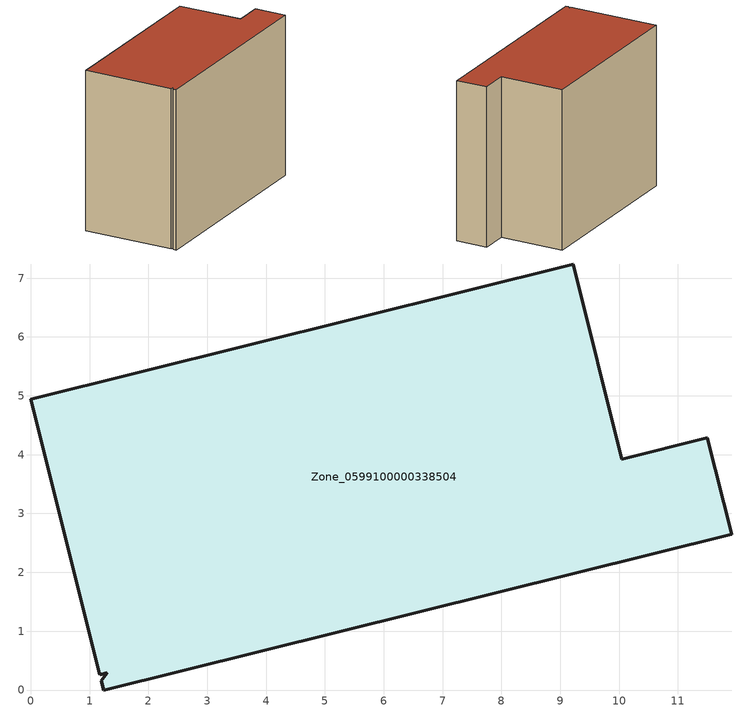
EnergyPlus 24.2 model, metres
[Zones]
Zone_0599100000338504
 floor ground (C_G): 1.24,0 1.2,0.16 1.3,0.29 1.18,0.26 0,4.94 9.22,7.24 10.05,3.92 11.5,4.29 11.91,2.65 z0
 wall outside (C_F): 1.24,0 11.91,2.65 11.5,4.29 10.05,3.92 9.22,7.24 0,4.94 1.18,0.26 1.3,0.29 1.2,0.16 1.24,0 z0:8.54
 roof outside (C_R): 1.2,0.16 1.24,0 11.91,2.65 11.5,4.29 10.05,3.92 9.22,7.24 0,4.94 1.18,0.26 1.3,0.29 z8.54
[BUILDING]
Pand.0599100000338504: North Axis=0; Terrain=City; Loads Convergence Tolerance Value=0.04; Temperature Convergence Tolerance Value=0.4; Solar Distribution=FullExterior; Maximum Number of Warmup Days=25; Minimum Number of Warmup Days=1
[Site:Location]
Rotterdam.The.Hague.AP_ZH_NLD Design_Conditions: Latitude=51.96; Longitude=4.45; Time Zone=1; Elevation=-4.5
[SITE:GROUNDTEMPERATURE:BUILDINGSURFACE]
18, 18, 18, 18, 18, 18, 18, 18, 18, 18, 18, 18
[MATERIAL] Thermal Absorptance=0.9; Solar Absorptance=0.7; Visible Absorptance=0.7
Name | Roughness | Thickness | Conductivity | Density | Specific Heat
G.TI.1992-2005 | MediumSmooth | 0.15 | 0.06 | 540 | 1210
F.TI.1992-2005 | Rough | 0.3 | 0.12 | 1920 | 840
R.TI.1992-2005 | MediumRough | 0.2 | 0.08 | 1500 | 1000
[CONSTRUCTION]
C_G: G.TI.1992-2005
C_F: F.TI.1992-2005
C_R: R.TI.1992-2005
[ZONE]
Zone_0599100000338504: Type=1; Multiplier=1; Ceiling Height=Autocalculate; Volume=Autocalculate; Floor Area=autocalculate; Part of Total Floor Area=Yes
[ZONEINFILTRATION:DESIGNFLOWRATE]
Infil_Zone_0599100000338504: Zone or ZoneList or Space or SpaceList=Zone_0599100000338504; Schedule=AlwaysOn; Design Flow Rate Calculation Method=Flow/Area; Flow Rate per Floor Area=0.0015; Constant Term Coefficient=1; Temperature Term Coefficient=0; Velocity Term Coefficient=0; Velocity Squared Term Coefficient=0
[HVACTEMPLATE:ZONE:IDEALLOADSAIRSYSTEM]
Zone_0599100000338504: Maximum Heating Supply Air Temperature=50; Minimum Cooling Supply Air Temperature=13; Maximum Heating Supply Air Humidity Ratio=0.0156; Minimum Cooling Supply Air Humidity Ratio=0.0077; Heating Limit=NoLimit; Cooling Limit=NoLimit; Dehumidification Control Type=ConstantSensibleHeatRatio; Cooling Sensible Heat Ratio=0.7; Dehumidification Setpoint=60; Humidification Control Type=None; Humidification Setpoint=30; Outdoor Air Method=None; Outdoor Air Flow Rate per Person=0.00944; Outdoor Air Flow Rate per Zone Floor Area=0; Outdoor Air Flow Rate per Zone=0; Demand Controlled Ventilation Type=None; Outdoor Air Economizer Type=NoEconomizer; Heat Recovery Type=None; Sensible Heat Recovery Effectiveness=0.7; Latent Heat Recovery Effectiveness=0.65
[ZONECONTROL:THERMOSTAT]
ThermostatControl_Zone_0599100000338504: Zone or ZoneList=Zone_0599100000338504; Control Type Schedule=DualSetpointControlType; Control 1=Thermostat_Zone_0599100000338504; Temperature Difference Between Cutout And Setpoint=0
[THERMOSTATSETPOINT:DUALSETPOINT]
Thermostat_Zone_0599100000338504: Heating Setpoint Temperature Schedule=HeatingSetpoint_Zone_0599100000338504; Cooling Setpoint Temperature Schedule=CoolingSetpoint_Zone_0599100000338504
[SCHEDULE:COMPACT]
HeatingSetpoint_Zone_0599100000338504: Through: 12/31, For: AllDays, Until: 24:00, 21
CoolingSetpoint_Zone_0599100000338504: Through: 12/31, For: AllDays, Until: 24:00, 24
DualSetpointControlType: Through: 12/31, For: AllDays, Until: 24:00, 4
AlwaysOn: Through: 12/31, For: AllDays, Until: 24:00, 1
